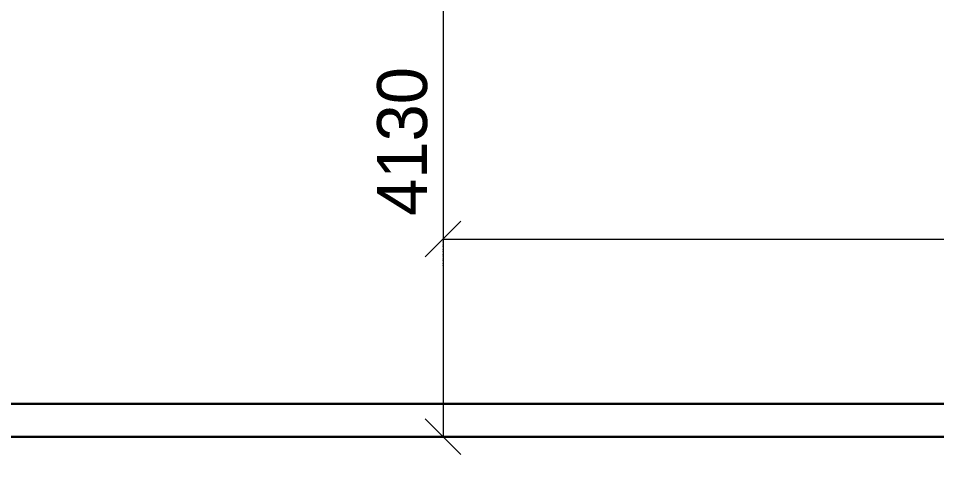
# Model space of a CAD drawing. Header units: metres. Extents: x 5205117 to 5948571, y 646915 to 1143748.
# Drawn here: x 5553277 to 5559703, y 670415 to 673494 of the extents above; entities that cross this region are included whole.
import ezdxf

# ---------------------------------------------------------------- set-up
doc = ezdxf.new("R2010")
doc.units = ezdxf.units.M
doc.header["$MEASUREMENT"] = 0
doc.header["$PDMODE"] = 35
doc.header["$PDSIZE"] = 10
for name, pattern in [('CENTER', [2, 1.25, -0.25, 0.25, -0.25]), ('DASHED', [0.75, 0.5, -0.25]), ('DOT2', [0.125, 0, -0.125])]:
    doc.linetypes.add(name, pattern=pattern)
doc.layers.get('0').update_dxf_attribs({"color": 1, "linetype": 'DASHED', "lineweight": 30})
for name, color, linetype, lineweight in [('A-Center line', 1, 'CENTER', 9), ('dim start point', 10, 'Continuous', 0), ('plot 5', 7, 'Continuous', 30), ('road', 7, 'Continuous', 9)]:
    doc.layers.add(name, color=color, linetype=linetype, lineweight=lineweight)
doc.styles.get("Standard").update_dxf_attribs({"font": 'GOTHIC.TTF'})
doc.dimstyles.get("Standard").update_dxf_attribs({"dimtxt": 2, "dimasz": 1, "dimexe": 0, "dimexo": 0, "dimgap": 0.1, "dimtad": 1, "dimdsep": 46, "dimtxsty": 'Standard', "dimblk": 'OBLIQUE', "dimcen": 0.1, "dimclrd": 256, "dimclre": 256, "dimclrt": 256, "dimadec": 0, "dimazin": 0, "dimtfac": 1, "dimtofl": 0, "dimtmove": 1, "dimatfit": 2, "dimldrblk": 'OPEN90', "dimfxl": 1, "dimtolj": 1, "dimtzin": 0, "dimlwd": -1, "dimlwe": -1, "dimarcsym": 0})

# ---------------------------------------------------------------- blocks, each defined once
blk = doc.blocks.new('_Oblique')
at = {"color": 0, "linetype": 'ByBlock', "lineweight": -2}
blk.add_line((-0.5, -0.5), (0.5, 0.5), dxfattribs=at)
blk = doc.blocks.new('*D1116')
at = {"layer": 'Defpoints', "color": 0, "ltscale": 5, "transparency": 16777216}
for p in [(5556248.585867061, 674698.5687021981), (5556248.789110926, 674697.8260537825), (5541157.863870408, 670567.826053007)]:
    blk.add_point(p, dxfattribs=at)
at = {"layer": 'dim start point', "color": 1, "ltscale": 5, "transparency": 16777216}
blk.add_line((5541157.660626544, 670568.5687014228), (5556248.585867061, 674698.5687021981), dxfattribs=at)
at = {"layer": 'dim start point', "linetype": 'DOT2', "ltscale": 5, "transparency": 16777216}
for p, q in [((5556248.789110926, 674697.8260537825), (5556248.585867061, 674698.5687021981)), ((5541157.863870408, 670567.826053007), (5541157.660626544, 670568.5687014228))]:
    blk.add_line(p, q, dxfattribs=at)
at = {"layer": 'dim start point', "color": 1, "ltscale": 5, "transparency": 16777216, "xscale": 250, "yscale": 250, "zscale": 250}
for p, rotation in [((5556248.585867061, 674698.5687021981), 15.30561635862963), ((5541157.660626544, 670568.5687014228), 195.3056163586296)]:
    blk.add_blockref('_Oblique', p, dxfattribs=dict(at, rotation=rotation))
at = {"layer": 'dim start point', "color": 1, "ltscale": 5, "transparency": 16777216, "insert": (5548628.208309241, 672907.3061647465), "char_height": 350, "attachment_point": 5, "rotation": 15.305616358629633}
blk.add_mtext('\\A1;15646', dxfattribs=at)
blk = doc.blocks.new('_Open90')
at = {"color": 0, "linetype": 'ByBlock', "lineweight": -2}
for p, q in [((-0.5, 0.5), (0, 0)), ((0, 0), (-1, 0)), ((0, 0), (-0.5, -0.5))]:
    blk.add_line(p, q, dxfattribs=at)
blk = doc.blocks.new('*D1117')
at = {"layer": 'Defpoints', "color": 0, "ltscale": 5, "transparency": 16777216}
for p in [(5556363.789110923, 674697.8260537827), (5556248.789110925, 670567.8260530075), (5556363.789110923, 670567.8260530075)]:
    blk.add_point(p, dxfattribs=at)
at = {"layer": 'dim start point', "linetype": 'DOT2', "ltscale": 5, "transparency": 16777216}
for p, q in [((5556363.789110923, 674697.8260537827), (5556248.789110925, 674697.8260537827)), ((5556363.789110923, 670567.8260530075), (5556248.789110925, 670567.8260530075))]:
    blk.add_line(p, q, dxfattribs=at)
at = {"layer": 'dim start point', "color": 1, "ltscale": 5, "transparency": 16777216}
blk.add_line((5556248.789110925, 674697.8260537827), (5556248.789110925, 670567.8260530075), dxfattribs=at)
at = {"layer": 'dim start point', "color": 1, "ltscale": 5, "transparency": 16777216, "xscale": 250, "yscale": 250, "zscale": 250}
for p, rotation in [((5556248.789110925, 674697.8260537827), 90), ((5556248.789110925, 670567.8260530075), 270)]:
    blk.add_blockref('_Oblique', p, dxfattribs=dict(at, rotation=rotation))
at = {"layer": 'dim start point', "color": 1, "ltscale": 5, "transparency": 16777216, "insert": (5555964.985575914, 672632.8260533934), "char_height": 350, "attachment_point": 5, "rotation": 90}
blk.add_mtext('\\A1;4130', dxfattribs=at)
blk = doc.blocks.new('*D1122')
at = {"layer": 'Defpoints', "color": 0, "ltscale": 5, "transparency": 16777216}
for p in [(5582773.789110927, 671950.0430377824), (5556248.789110923, 671762.282881779), (5582773.789110927, 671762.282881779)]:
    blk.add_point(p, dxfattribs=at)
at = {"layer": 'dim start point', "linetype": 'DOT2', "ltscale": 5, "transparency": 16777216}
for p, q in [((5556248.789110923, 671762.282881779), (5556248.789110923, 671950.0430377824)), ((5582773.789110927, 671762.282881779), (5582773.789110927, 671950.0430377824))]:
    blk.add_line(p, q, dxfattribs=at)
at = {"layer": 'dim start point', "color": 1, "ltscale": 5, "transparency": 16777216}
blk.add_line((5556248.789110923, 671950.0430377824), (5582773.789110927, 671950.0430377824), dxfattribs=at)
at = {"layer": 'dim start point', "color": 1, "ltscale": 5, "transparency": 16777216, "xscale": 250, "yscale": 250, "zscale": 250, "rotation": 180}
blk.add_blockref('_Oblique', (5556248.789110923, 671950.0430377824), dxfattribs=at)
at = {"layer": 'dim start point', "color": 1, "ltscale": 5, "transparency": 16777216, "xscale": 250, "yscale": 250, "zscale": 250}
blk.add_blockref('_Oblique', (5582773.789110927, 671950.0430377824), dxfattribs=at)
at = {"layer": 'dim start point', "color": 1, "ltscale": 5, "transparency": 16777216, "insert": (5569511.289110925, 672233.8465727926), "char_height": 350, "attachment_point": 5}
blk.add_mtext('\\A1;26525', dxfattribs=at)

msp = doc.modelspace()

# ---------------------------------------------------------------- linework, layer by layer
at = {"layer": 'A-Center line', "ltscale": 250}
msp.add_line((5540919.193967605, 670567.8260530073), (5597931.630234398, 670567.8260530073), dxfattribs=at)
at = {"layer": 'plot 5'}
msp.add_lwpolyline([(5595552.659950998, 674927.8260537821), (5595782.659950044, 674927.8260537821, -0.3771006349471678), (5590823.789110925, 670567.8260541398), (5541387.863871362, 670567.8260539013), (5541157.863870408, 670567.8260539013), (5541157.863869932, 685897.8257788855), (5541387.863870885, 685897.8257788855), (5541387.863871362, 670797.8260537821), (5590823.789110925, 670797.8260537821, 0.3753239374035909), (5595550.659111764, 674927.8260537821)], format="xyb", dxfattribs=at)
at = {"layer": 'road', "ltscale": 0.5}
msp.add_line((5590824.098395791, 670567.8260530073), (5481491.938475098, 670567.8260530073), dxfattribs=at)

# ---------------------------------------------------------------- dimensions: what is measured, and where the dimension line sits
at = {"layer": 'dim start point', "color": 12, "ltscale": 5}
dim = msp.add_aligned_dim(p1=(5541157.863870408, 670567.8260530073), p2=(5556248.789110925, 674697.8260537825), distance=0.7699576205076234, dimstyle='Standard', override={"dimtxt": 350, "dimasz": 250, "dimgap": 100, "dimdec": 0, "dimclrd": 1, "dimclrt": 1, "dimtdec": 0, "dimfxl": 0.1}, dxfattribs=at)
dim.commit()
dim.dimension.update_dxf_attribs({"geometry": '*D1116', "text_midpoint": (5548628.208309241, 672907.3061647465)})
dim = msp.add_linear_dim(base=(5556248.789110925, 670567.8260530075), p1=(5556363.789110921, 674697.8260537825), p2=(5556363.789110921, 670567.8260530073), angle=90, dimstyle='Standard', override={"dimtxt": 350, "dimasz": 250, "dimgap": 100, "dimdec": 0, "dimclrd": 1, "dimclrt": 1, "dimtdec": 0, "dimfxl": 0.1}, dxfattribs=at)
dim.commit()
dim.dimension.update_dxf_attribs({"geometry": '*D1117', "text_midpoint": (5555964.985575914, 672632.8260533934)})
dim = msp.add_linear_dim(base=(5582773.789110927, 671950.0430377824), p1=(5556248.789110923, 671762.282881779), p2=(5582773.789110927, 671762.282881779), dimstyle='Standard', override={"dimtxt": 350, "dimasz": 250, "dimgap": 100, "dimdec": 0, "dimclrd": 1, "dimclrt": 1, "dimtdec": 0, "dimfxl": 0.1}, dxfattribs=at)
dim.commit()
dim.dimension.update_dxf_attribs({"geometry": '*D1122', "text_midpoint": (5569511.289110925, 672233.8465727926)})

doc.saveas('drawing.dxf')
